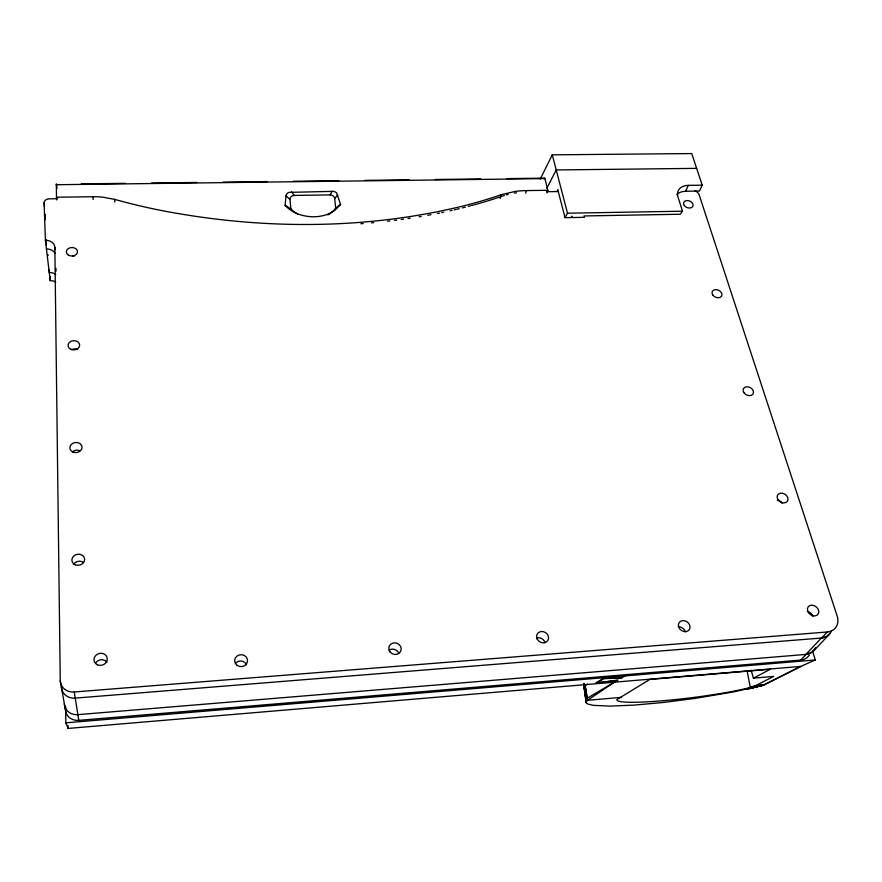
<?xml version="1.0" encoding="UTF-8"?>
<svg xmlns="http://www.w3.org/2000/svg" width="882" height="882" viewBox="0 0 882 882"><rect width="100%" height="100%" fill="white"/><g stroke="black" fill="none" stroke-linecap="round" stroke-linejoin="round"><path stroke-width="1.32" d="M285.118 205.341L286.011 195.76L286.904 193.786A6.516 4.895 7.9 0 1 288.932 192.364L333.341 191.361A5.402 4.046 9.4 0 1 336.648 192.926L340.584 204.47L334.41 210.71L330.133 213.19A34.078 25.49 8.6 0 1 314.091 216.774C303.485 216.829 292.405 213.345 285.118 205.341L290.851 208.802A28.312 24.564 14.8 0 0 297.565 214.072M812.487 650.938L815.31 659.957L800.79 666.406L763.867 684.972L734.419 691.753L695.38 698.368L663.859 702.414L634.533 705.082L610.19 706.118L593.366 705.357L587.985 704.101L586.221 702.789L584.049 687.695L585.031 685.821L587.445 684.068M47.86 254.876L47.782 255.703L47.606 254.545M586.089 702.281L587.092 700.551L614.401 682.172M500.193 198.516L501.307 194.657L515.342 191.405A81.464 61.343 17.9 0 1 526.455 190.589L547.854 190.292L544.889 178.616A2.437 0.695 -89.7 0 0 544.029 178.142L506.83 178.605M525.661 193.147L526.455 190.589M547.016 192.86L547.854 190.292M557.137 191.548L557.777 189.652L565.042 217.667L571.084 217.567L571.867 216.178L571.757 217.545L584.446 217.325L583.95 215.958L680.342 214.238L682.492 211.206L677.927 196.807A14.972 10.595 21.6 0 1 688.313 185.374L702.204 185.176L691.742 153.567L552.275 154.835L540.302 178.991M676.88 194.668A14.895 10.584 21.6 0 1 682.183 191.681L685.656 191.251L688.313 185.374M702.204 185.176L699.481 191.052L685.656 191.251M546.851 188.296L556.222 169.95L696.637 168.363M290.851 208.802L290.002 199.564A4.642 4.035 13.8 0 1 294.235 195.418L330.155 194.9L332.095 191.262M565.042 217.667L567.512 213.212L552.275 154.835M830.458 632.879L826.677 636.473L821.351 638.061L805.905 654.433A16.383 13.076 39.1 0 0 815.266 648.579M327.795 214.943A28.312 24.564 14.8 0 0 335.689 208.075L334.708 198.56L337.795 194.69M57.198 198.726L49.348 198.836A5.281 3.914 -1.2 0 0 44.1 202.904L45.412 240.246A9.669 7.31 -2.2 0 1 54.849 247.324L60.252 680.65L65.356 709.437A13.34 12.05 -21.9 0 0 78.774 720.351L800.779 660.067L806.115 654.4L812.565 651.875L815.641 647.796A16.383 13.076 39.1 0 1 815.464 648.182M695.115 190.721A7.387 5.226 21.5 0 1 699.25 195.087L837.15 615.989A16.934 13.34 38.3 0 1 828.97 631.733L827.272 631.986L821.572 638.028L75.257 698.114A13.814 12.403 -20 0 1 61.354 686.869M813.513 651.004L829.113 634.588M335.689 208.075L340.584 204.47M65.61 706.317L65.852 722.843L68.09 728.433L800.79 666.406L763.867 684.972L759.799 686.086C771.904 683.462 752.059 685.656 750.273 687.486A74.011 7.023 -7.1 0 1 666.472 700.418A74.011 7.023 -7.1 0 1 617.014 699.503L649.78 679.449L770.416 669.24L753.393 678.148L751.155 670.254M596.971 682.8L603.894 678.567L621.248 678.137L625.007 675.921M587.192 698.224L618.062 680.011L600.686 682.481M755.422 685.711L763.867 684.972L746.051 689.338L755.422 685.711L773.712 676.406L753.393 678.148M502.542 196.047L504.383 195.44M506.29 194.878L508.252 194.36M753.206 687.717L763.867 684.939L746.051 689.338L750.273 687.486L747.219 671.279M462.333 207.92L465.354 207.171M749.689 688.522L763.867 684.939M457.251 209.155L459.29 208.67M454.175 209.883L456.226 209.398M450.041 210.82L452.113 210.346M441.662 212.617L443.767 212.176M437.428 213.477L439.545 213.047M427.77 215.307L431 214.712M419.038 216.818L421.232 216.454M800.779 660.067L802.411 659.813A16.24 13.01 39.3 0 0 809.444 655.006M407.969 218.549L410.196 218.218M514.404 193.114L516.532 192.794M401.244 219.497L403.482 219.188M394.452 220.39L396.713 220.103M387.595 221.217L389.888 220.941M371.41 222.87L373.736 222.661M587.092 700.551L585.031 685.821L587.522 700.297L621.413 697.353M65.852 722.843L815.31 659.957M621.81 677.806L603.067 678.534L595.802 682.988L617.323 680.452M806.115 654.4L77.881 714.652A13.462 12.139 -21.4 0 1 64.331 703.66M60.252 680.65A13.947 12.491 -19.4 0 0 74.286 691.984L827.272 631.986M360.859 223.741L363.219 223.565M567.512 213.212L682.492 211.206M56.966 188.274L56.36 183.864L56.481 197.237L92.985 196.719A64.022 48.653 -0.3 0 1 102.4 197.116L114.693 199.376A414.375 268.282 7.4 0 0 162.123 210.655C261.546 229.728 365.424 229.97 463.998 205.793A412.611 266.981 8.3 0 0 501.318 194.668M546.608 191.703L557.468 191.548M81.221 183.897L125.299 183.346M151.461 183.015L196.918 182.453M223.091 182.133L267.169 181.582M293.342 181.262L338.787 180.689M364.961 180.369L409.039 179.818M435.212 179.498L480.668 178.936M56.305 184.724L544.889 178.616M286.011 195.76L290.002 199.564M291.567 191.824L294.235 195.418M584.049 687.695L583.652 683.605L584.193 688.258M585.207 685.667L587.522 700.297M74.286 691.984L78.774 720.351M584.468 686.483L584.193 683.737L586.519 701.157M584.568 688.787L586.034 699.316M584.138 687.1L586.221 702.789M45.412 240.246L50.23 280.663A9.305 7.166 -2.9 0 1 55.742 282.064M44.1 202.904L44.541 206.686M54.849 247.324L55.125 249.793M56.481 197.237L56.768 199.971M92.985 196.719L93.183 199.42M114.693 199.376L114.836 202.066M50.076 276.595L50.23 280.663M49.149 269.771L49.249 272.494A9.371 7.199 -2.7 0 1 55.709 274.5M45.225 214.381L45.412 219.695M46.118 239.617L46.305 244.931M68.046 725.688L68.09 728.433M65.323 706.691L65.356 709.437M55.974 268.36L56.007 271.116M330.155 194.9A4.234 3.671 15.9 0 1 334.708 198.56M46.448 248.922A9.592 7.276 -2.3 0 1 55.081 253.255M830.888 632.118A16.791 13.274 38.5 0 1 821.351 638.061M831.428 630.906A16.791 13.274 38.5 0 1 831.263 631.325M72.666 256.133A5.546 4.234 -1.4 0 1 74.11 256.243M95.565 663.11A6.626 5.965 -16.6 0 1 106.931 662.239M71.729 349.592A5.788 4.619 -3.4 0 1 77.506 349.393M72.467 451.838A6.064 5.049 -6.3 0 1 79.755 450.691M73.603 564.326A6.372 5.535 -11.2 0 1 83.547 562.551M777.395 500.072A5.744 4.476 32.7 0 1 782.147 503.28M807.339 611.469A6.108 4.84 38.1 0 1 812.972 616.309M678.269 626.815A6.141 5.138 36.5 0 1 685.325 631.854M536.62 638.05A6.163 5.435 32 0 1 545.098 642.89M389.194 650.122A6.218 5.733 20.7 0 1 398.631 652.923M235.637 663.055A6.383 5.942 -2.3 0 1 246.497 664.874M501.649 196.366A411.541 266.573 8.4 0 1 486.82 201.173M485.872 201.46A411.541 266.573 8.4 0 1 483.964 202.033M483.005 202.32A411.541 266.573 8.4 0 1 480.117 203.158M479.147 203.433A411.541 266.573 8.4 0 1 477.206 203.985M476.236 204.26A411.541 266.573 8.4 0 1 474.273 204.8M473.292 205.065A411.541 266.573 8.4 0 1 471.319 205.594M470.327 205.859A411.541 266.573 8.4 0 1 468.342 206.388M584.292 686.053L584.027 683.318L584.303 686.053M684.178 205.352A4.95 3.517 21.6 0 0 692.458 206.895A4.95 3.517 21.6 0 0 688.357 200.655A4.95 3.517 21.6 0 0 684.178 205.352M712.711 294.897A5.193 3.815 24.3 0 0 721.344 296.473A5.193 3.815 24.3 0 0 716.989 289.715A5.193 3.815 24.3 0 0 712.711 294.897M743.846 392.589A5.468 4.134 27.9 0 0 752.864 394.21A5.468 4.134 27.9 0 0 748.212 386.856A5.468 4.134 27.9 0 0 743.846 392.589M777.946 499.609A5.788 4.498 32.5 0 0 787.383 501.263A5.788 4.498 32.5 0 0 782.4 493.214A5.788 4.498 32.5 0 0 777.946 499.609M807.658 610.983A6.163 4.862 37.9 0 0 817.316 614.997A6.163 4.862 37.9 0 0 814.34 605.691A6.163 4.862 37.9 0 0 807.658 610.983M678.545 626.573A6.196 5.16 36.2 0 0 688.324 630.685A6.196 5.16 36.2 0 0 685.766 621.115A6.196 5.16 36.2 0 0 678.545 626.573M537.171 639.086A6.218 5.468 31.7 0 0 547.579 640.839A6.218 5.468 31.7 0 0 542.959 631.567A6.218 5.468 31.7 0 0 537.171 639.086M390.098 651.996A6.273 5.766 20.6 0 0 400.759 651.148A6.273 5.766 20.6 0 0 394.133 642.857A6.273 5.766 20.6 0 0 390.098 651.996M236.938 665.237A6.439 5.987 -1.9 0 0 247.445 661.709A6.439 5.987 -1.9 0 0 238.945 655.028A6.439 5.987 -1.9 0 0 236.938 665.237M97.472 664.83A6.692 6.009 -16.1 0 0 107.262 658.821A6.692 6.009 -16.1 0 0 97.141 654.367A6.692 6.009 -16.1 0 0 97.472 664.83M68.046 254.865A5.59 4.256 -1.3 0 0 77.362 252.737A5.59 4.256 -1.3 0 0 70.395 247.688A5.59 4.256 -1.3 0 0 68.046 254.865M71.034 349.415A5.843 4.642 -3.2 0 0 79.689 345.083A5.843 4.642 -3.2 0 0 70.847 341.378A5.843 4.642 -3.2 0 0 71.034 349.415M73.008 452.08A6.119 5.071 -6.1 0 0 82.059 447.229A6.119 5.071 -6.1 0 0 72.798 443.282A6.119 5.071 -6.1 0 0 73.008 452.08M75.168 564.789A6.439 5.568 -10.8 0 0 84.661 559.331A6.439 5.568 -10.8 0 0 74.948 555.12A6.439 5.568 -10.8 0 0 75.168 564.789"/></g></svg>
